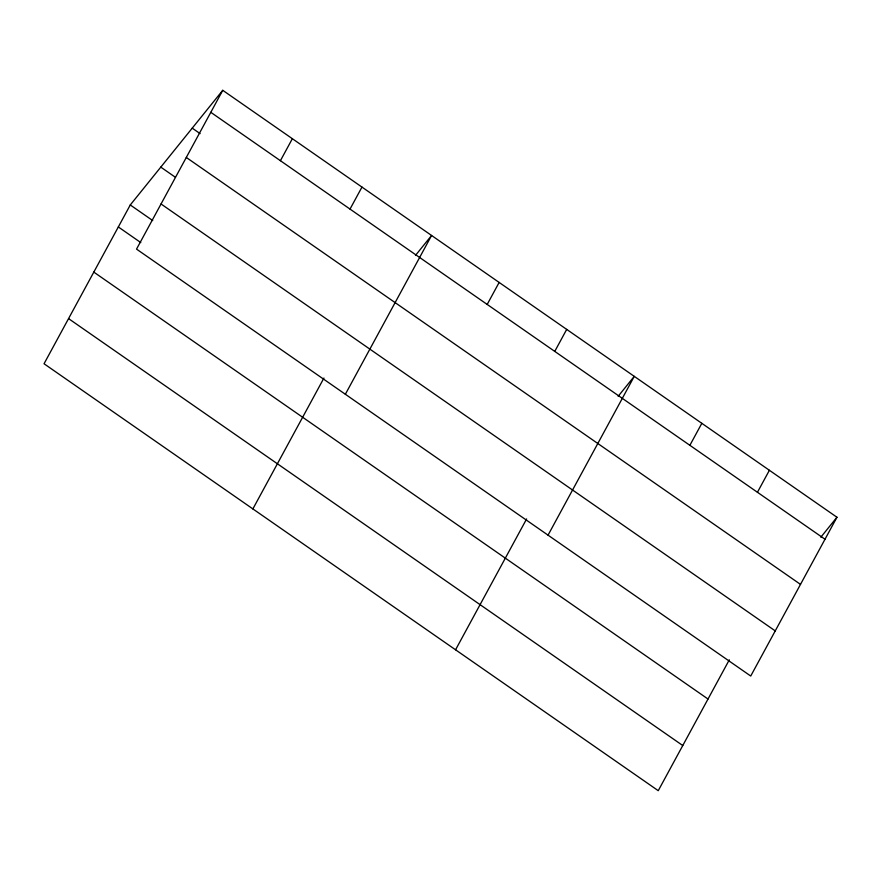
<?xml version="1.0" encoding="UTF-8"?>
<svg xmlns="http://www.w3.org/2000/svg" width="881" height="881" viewBox="0 0 881 881"><rect width="100%" height="100%" fill="white"/><g stroke="black" fill="none" stroke-linecap="round" stroke-linejoin="round"><path stroke-width="1.32" d="M222.75 90.314L136.533 249.114L750.733 676.035L836.95 517.246L222.75 90.314L130.267 204.965L44.05 363.754L658.25 790.686L729.303 659.825M280.411 160.705L292.36 138.702M350.021 209.083L361.97 187.091M252.88 508.91L323.933 378.048M345.352 394.27L431.58 235.469L415.469 255.435M487.193 304.43L499.142 282.438M554.755 351.398L566.703 329.395M455.565 649.793L526.618 518.942M548.048 535.152L634.265 376.352L618.154 396.318M689.878 445.312L701.827 423.32M757.44 492.281L769.388 470.278M820.839 537.212L836.95 517.246M210.801 112.316L825.001 539.238M192.234 128.152L200.086 133.615M186.298 157.457L800.499 584.389M160.794 167.126L175.385 177.268M161.036 203.974L775.236 630.895M130.267 204.965L152.721 220.569M118.329 226.957L140.784 242.572M93.815 272.108L708.016 699.029M68.564 318.614L682.764 745.535"/></g></svg>
